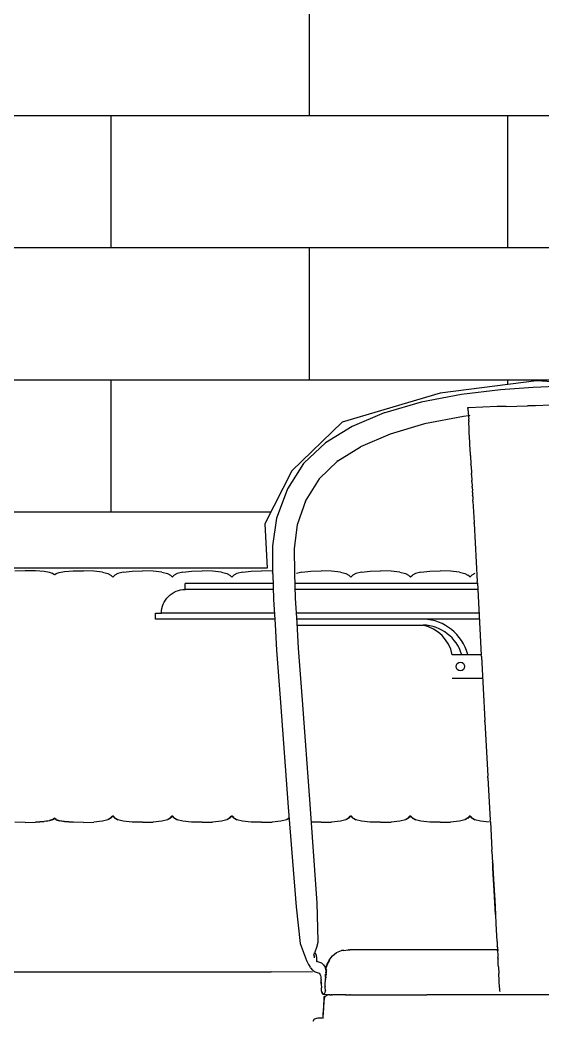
# Model space of a CAD drawing. Header units: millimetres. Extents: x 106699 to 122058, y 158555 to 162844.
# Drawn here: x 108563.8 to 108601.3, y 159706.3 to 159778.1 of the extents above; entities that cross this region are included whole.
import ezdxf

# ---------------------------------------------------------------- set-up
doc = ezdxf.new("R2010")
doc.units = ezdxf.units.MM
doc.layers.add('area', color=200, linetype='Continuous', plot=False)
doc.layers.add('S2000-002 Çizgi', color=7, linetype='Continuous')

# ---------------------------------------------------------------- blocks, each defined once
blk = doc.blocks.new('A$C058531cf')
at = {"layer": 'S2000-002 Çizgi'}
for p, q in [((97.255, 84.892), (94.361, 84.35)), ((100.058, 85.236), (97.255, 84.892)), ((102.394, 85.407), (100.058, 85.236)), ((104.031, 85.468), (102.394, 85.407)), ((94.361, 84.35), (91.751, 83.584)), ((100.46, 84.043), (101.982, 84.07)), ((102.56, 84.085), (101.982, 84.07)), ((103.639, 84.12), (102.56, 84.085)), ((91.713, 83.567), (89.421, 82.592)), ((91.751, 83.584), (91.713, 83.567)), ((97.762, 83.366), (97.392, 83.32)), ((97.697, 83.936), (97.696, 83.933)), ((97.696, 83.933), (97.696, 83.928)), ((97.696, 83.928), (97.697, 83.922)), ((97.704, 83.937), (97.697, 83.936)), ((97.697, 83.922), (97.698, 83.914)), ((97.698, 83.914), (97.699, 83.904)), ((97.699, 83.904), (97.701, 83.895)), ((97.703, 83.88), (97.701, 83.895)), ((97.703, 83.88), (97.704, 83.876)), ((97.718, 83.937), (97.704, 83.937)), ((97.704, 83.876), (97.71, 83.83)), ((97.71, 83.83), (97.717, 83.777)), ((97.717, 83.777), (97.726, 83.706)), ((97.738, 83.937), (97.718, 83.937)), ((97.726, 83.706), (97.737, 83.615)), ((97.737, 83.615), (97.747, 83.503)), ((97.759, 83.938), (97.738, 83.937)), ((97.747, 83.503), (97.757, 83.377)), ((97.757, 83.377), (97.762, 83.366)), ((99.818, 84.023), (97.759, 83.938)), ((97.762, 83.366), (97.768, 83.246)), ((97.789, 83.37), (97.774, 83.368)), ((97.85, 83.377), (97.807, 83.372)), ((100.152, 84.035), (99.818, 84.023)), ((100.46, 84.043), (100.152, 84.035)), ((94.605, 82.792), (92.138, 82.057)), ((97.392, 83.32), (94.605, 82.792)), ((97.768, 83.246), (97.778, 83.133)), ((97.779, 83.12), (97.778, 83.133)), ((97.779, 83.116), (97.779, 83.12)), ((97.786, 82.995), (97.779, 83.116)), ((97.786, 82.995), (97.787, 82.939)), ((97.795, 82.8), (97.787, 82.939)), ((97.799, 82.577), (97.795, 82.8)), ((89.421, 82.592), (87.511, 81.431)), ((92.138, 82.057), (90.026, 81.143)), ((97.806, 82.448), (97.799, 82.577)), ((97.818, 82.053), (97.806, 82.448)), ((97.825, 81.938), (97.818, 82.053)), ((97.852, 81.379), (97.825, 81.938)), ((87.511, 81.431), (85.977, 79.994)), ((97.858, 81.271), (97.852, 81.379)), ((97.893, 80.629), (97.858, 81.271)), ((88.382, 80.125), (90.026, 81.143)), ((97.899, 80.527), (97.893, 80.629)), ((97.899, 80.527), (97.934, 79.878)), ((85.937, 79.941), (84.771, 78.132)), ((85.937, 79.941), (85.977, 79.994)), ((88.382, 80.125), (87.046, 78.836)), ((88.382, 80.125), (88.307, 80.08)), ((97.939, 79.782), (97.934, 79.878)), ((97.939, 79.782), (97.97, 79.213)), ((97.975, 79.122), (97.97, 79.213)), ((97.975, 79.122), (97.997, 78.717)), ((87.046, 78.836), (86.101, 77.31)), ((98.002, 78.63), (97.997, 78.717)), ((98.002, 78.63), (98.018, 78.325)), ((98.023, 78.241), (98.018, 78.325)), ((84.771, 78.132), (84.029, 76.14)), ((98.023, 78.241), (98.037, 77.972)), ((98.042, 77.888), (98.037, 77.972)), ((98.042, 77.888), (98.055, 77.645)), ((98.06, 77.562), (98.055, 77.645)), ((86.101, 77.31), (85.481, 75.547)), ((86.101, 77.31), (86.047, 77.224)), ((98.06, 77.562), (98.072, 77.332)), ((98.077, 77.249), (98.072, 77.332)), ((98.077, 77.249), (98.16, 75.713)), ((83.989, 76.016), (83.717, 74.025)), ((84.029, 76.14), (83.989, 76.016)), ((85.481, 75.547), (85.268, 73.842)), ((98.165, 75.628), (98.16, 75.713)), ((98.165, 75.628), (98.39, 71.468)), ((83.717, 74.025), (83.716, 72.089)), ((85.268, 73.842), (85.254, 73.735)), ((85.268, 73.842), (85.271, 72.048)), ((83.718, 72.015), (83.716, 72.089)), ((83.718, 72.015), (83.783, 70.189)), ((85.271, 72.048), (85.338, 70.284)), ((83.742, 71.326), (77.449, 71.326)), ((98.398, 71.326), (85.298, 71.326)), ((98.396, 71.377), (98.39, 71.468)), ((98.396, 71.377), (98.677, 66.196)), ((83.758, 70.901), (77.449, 70.901)), ((98.421, 70.901), (85.314, 70.901)), ((83.783, 70.189), (83.887, 68.391)), ((85.338, 70.284), (85.44, 68.514)), ((83.84, 69.199), (75.748, 69.199)), ((98.514, 69.199), (85.401, 69.199)), ((83.865, 68.774), (75.322, 68.774)), ((83.887, 68.391), (84.001, 66.543)), ((98.537, 68.774), (85.425, 68.774)), ((85.44, 68.514), (85.553, 66.688)), ((85.451, 68.348), (94.518, 68.348)), ((84.001, 66.543), (84.271, 62.79)), ((85.553, 66.688), (85.821, 62.961)), ((98.675, 66.221), (96.595, 66.221)), ((98.682, 66.098), (98.677, 66.196)), ((98.682, 66.098), (98.932, 61.497)), ((98.768, 64.519), (96.595, 64.519)), ((84.271, 62.79), (84.84, 55.276)), ((85.821, 62.961), (86.387, 55.486)), ((98.938, 61.391), (98.932, 61.497)), ((98.938, 61.391), (99.149, 57.502)), ((99.155, 57.387), (99.149, 57.502)), ((99.155, 57.387), (99.32, 54.343)), ((86.387, 55.486), (86.878, 48.388)), ((84.84, 55.276), (85.414, 48.134)), ((99.327, 54.217), (99.32, 54.343)), ((99.327, 54.217), (99.436, 52.214)), ((99.444, 52.097), (99.436, 52.214)), ((99.444, 52.097), (99.485, 51.308)), ((99.493, 51.241), (99.485, 51.308)), ((99.505, 50.944), (99.493, 51.241)), ((99.493, 51.241), (99.513, 50.931)), ((99.533, 50.44), (99.505, 50.944)), ((99.513, 50.931), (99.582, 49.701)), ((99.575, 49.697), (99.533, 50.44)), ((99.705, 47.568), (99.575, 49.697)), ((99.582, 49.701), (99.646, 48.612)), ((85.414, 48.134), (85.697, 45.498)), ((86.878, 48.388), (86.947, 45.682)), ((99.646, 48.612), (99.705, 47.568)), ((99.709, 47.559), (99.705, 47.568)), ((99.745, 46.931), (99.709, 47.559)), ((99.748, 46.917), (99.745, 46.931)), ((99.77, 46.501), (99.748, 46.917)), ((99.773, 46.482), (99.77, 46.501)), ((99.792, 46.073), (99.773, 46.482)), ((99.794, 46.052), (99.792, 46.073)), ((99.81, 45.677), (99.794, 46.052)), ((85.697, 45.498), (85.903, 44.922)), ((86.948, 45.561), (86.855, 45.217)), ((86.947, 45.682), (86.948, 45.561)), ((99.812, 45.648), (99.81, 45.677)), ((99.812, 45.648), (99.823, 45.338)), ((99.823, 45.338), (99.825, 45.297)), ((99.825, 45.297), (99.825, 45.292)), ((99.828, 45.222), (99.825, 45.292)), ((85.903, 44.922), (85.93, 44.85)), ((85.93, 44.85), (86.06, 44.466)), ((86.679, 44.658), (86.662, 44.591)), ((86.679, 44.658), (86.732, 44.87)), ((86.679, 44.658), (86.712, 44.563)), ((86.679, 44.658), (86.702, 44.47)), ((86.855, 45.217), (86.732, 44.87)), ((86.732, 44.87), (86.807, 44.701)), ((86.807, 44.701), (86.835, 44.631)), ((86.835, 44.631), (86.857, 44.464)), ((87.773, 44.299), (87.999, 44.605)), ((87.999, 44.605), (88.283, 44.845)), ((88.283, 44.845), (88.646, 44.999)), ((88.813, 44.999), (88.646, 44.999)), ((88.813, 44.999), (89.109, 45.051)), ((89.109, 45.051), (89.114, 45.051)), ((89.114, 45.051), (89.12, 45.05)), ((89.12, 45.05), (89.122, 45.051)), ((89.12, 45.05), (89.126, 45.05)), ((89.122, 45.051), (89.126, 45.05)), ((89.126, 45.05), (89.132, 45.051)), ((89.129, 45.05), (89.126, 45.05)), ((89.135, 45.05), (89.129, 45.05)), ((89.132, 45.051), (89.135, 45.05)), ((89.135, 45.05), (89.142, 45.051)), ((89.142, 45.051), (89.146, 45.05)), ((89.146, 45.05), (89.151, 45.049)), ((89.151, 45.049), (89.153, 45.051)), ((89.156, 45.049), (89.151, 45.049)), ((89.153, 45.051), (89.159, 45.048)), ((89.159, 45.048), (89.156, 45.049)), ((89.165, 45.049), (89.159, 45.048)), ((89.165, 45.049), (89.167, 45.051)), ((89.172, 45.051), (89.165, 45.049)), ((89.165, 45.049), (89.169, 45.048)), ((89.167, 45.051), (89.173, 45.047)), ((89.169, 45.048), (89.173, 45.047)), ((89.173, 45.047), (89.172, 45.051)), ((89.173, 45.047), (89.179, 45.048)), ((89.179, 45.048), (89.181, 45.051)), ((89.179, 45.048), (89.182, 45.047)), ((89.181, 45.051), (89.187, 45.048)), ((89.187, 45.048), (89.182, 45.047)), ((89.187, 45.048), (89.191, 45.051)), ((89.187, 45.048), (89.195, 45.047)), ((89.191, 45.051), (89.197, 45.047)), ((89.195, 45.047), (89.197, 45.047)), ((89.195, 45.047), (89.199, 45.044)), ((89.197, 45.047), (89.201, 45.051)), ((89.197, 45.047), (89.199, 45.044)), ((89.199, 45.044), (89.209, 45.045)), ((89.201, 45.051), (89.207, 45.05)), ((89.207, 45.05), (89.215, 45.051)), ((89.207, 45.05), (89.209, 45.045)), ((89.209, 45.045), (89.215, 45.046)), ((89.209, 45.045), (89.212, 45.046)), ((89.212, 45.046), (89.215, 45.051)), ((89.212, 45.046), (89.215, 45.046)), ((89.215, 45.051), (89.218, 45.046)), ((89.215, 45.046), (89.221, 45.047)), ((89.215, 45.046), (89.218, 45.046)), ((89.218, 45.046), (89.221, 45.047)), ((89.221, 45.047), (89.226, 45.047)), ((89.226, 45.047), (89.229, 45.051)), ((89.226, 45.047), (89.233, 45.048)), ((89.226, 45.047), (89.23, 45.048)), ((89.229, 45.051), (89.233, 45.048)), ((89.233, 45.048), (89.253, 45.051)), ((99.836, 45.051), (89.253, 45.051)), ((99.828, 45.222), (99.836, 45.051)), ((99.836, 45.023), (99.836, 45.051)), ((99.837, 44.979), (99.836, 45.023)), ((99.837, 44.979), (99.854, 44.678)), ((99.845, 45.051), (99.915, 45.051)), ((99.854, 44.678), (99.868, 44.479)), ((86.06, 44.466), (86.139, 44.27)), ((86.139, 44.27), (86.275, 43.995)), ((86.275, 43.995), (86.404, 43.804)), ((86.856, 44.278), (86.851, 44.242)), ((86.851, 44.242), (86.852, 44.231)), ((86.865, 44.38), (86.855, 44.282)), ((86.855, 44.282), (86.856, 44.278)), ((86.856, 44.278), (86.86, 44.273)), ((86.857, 44.464), (86.865, 44.38)), ((86.86, 44.273), (86.861, 44.26)), ((86.86, 44.273), (86.901, 44.228)), ((86.861, 44.26), (86.883, 44.167)), ((86.861, 44.26), (86.871, 44.237)), ((86.901, 44.228), (86.925, 44.204)), ((86.925, 44.204), (86.947, 44.177)), ((86.925, 44.204), (87.066, 44.162)), ((87.066, 44.162), (87.216, 44.116)), ((87.216, 44.116), (87.348, 43.996)), ((87.348, 43.996), (87.372, 43.966)), ((87.372, 43.966), (87.471, 43.795)), ((87.564, 43.797), (87.622, 44.004)), ((87.564, 43.797), (87.625, 44.003)), ((87.569, 43.795), (87.631, 44.004)), ((87.572, 43.797), (87.637, 44.004)), ((87.572, 43.797), (87.64, 44.004)), ((87.572, 43.797), (87.631, 44.004)), ((87.572, 43.797), (87.625, 44.003)), ((87.572, 43.797), (87.628, 44.003)), ((87.622, 44.004), (87.773, 44.299)), ((87.622, 44.004), (87.777, 44.299)), ((87.625, 44.003), (87.777, 44.299)), ((87.625, 44.003), (87.783, 44.299)), ((87.625, 44.003), (87.78, 44.299)), ((87.628, 44.003), (87.786, 44.299)), ((87.628, 44.003), (87.783, 44.299)), ((87.631, 44.004), (87.795, 44.299)), ((87.631, 44.004), (87.786, 44.299)), ((87.631, 44.004), (87.791, 44.299)), ((87.631, 44.004), (87.798, 44.299)), ((87.631, 44.004), (87.801, 44.299)), ((87.637, 44.004), (87.801, 44.299)), ((87.637, 44.004), (87.815, 44.299)), ((87.637, 44.004), (87.809, 44.299)), ((87.637, 44.004), (87.805, 44.299)), ((87.64, 44.004), (87.815, 44.299)), ((99.87, 44.443), (99.868, 44.479)), ((99.87, 44.443), (99.875, 44.362)), ((99.882, 44.23), (99.875, 44.362)), ((99.883, 44.223), (99.882, 44.23)), ((99.882, 44.226), (99.882, 44.23)), ((99.882, 44.226), (99.883, 44.223)), ((99.882, 44.226), (99.883, 44.219)), ((99.883, 44.219), (99.883, 44.223)), ((99.89, 44.082), (99.883, 44.219)), ((99.89, 44.078), (99.89, 44.082)), ((99.891, 44.075), (99.89, 44.082)), ((99.891, 44.072), (99.89, 44.078)), ((99.891, 44.075), (99.89, 44.078)), ((99.891, 44.072), (99.891, 44.075)), ((99.894, 44.012), (99.891, 44.072)), ((99.894, 44.012), (99.894, 44.004)), ((99.895, 43.996), (99.894, 44.004)), ((99.905, 43.809), (99.895, 43.996)), ((86.438, 43.755), (86.404, 43.804)), ((86.438, 43.755), (86.585, 43.591)), ((86.617, 43.565), (86.585, 43.591)), ((86.617, 43.565), (86.766, 43.449)), ((86.766, 43.449), (86.914, 43.407)), ((86.914, 43.407), (87.044, 43.369)), ((87.044, 43.369), (87.111, 43.293)), ((87.111, 43.293), (87.133, 43.268)), ((87.111, 43.293), (87.151, 43.192)), ((87.151, 43.192), (87.161, 43.168)), ((87.151, 43.192), (87.168, 43.094)), ((87.471, 43.795), (87.486, 43.74)), ((87.486, 43.74), (87.533, 43.541)), ((87.494, 43.191), (87.498, 43.205)), ((87.494, 43.191), (87.495, 43.203)), ((87.498, 43.186), (87.494, 43.191)), ((87.494, 43.182), (87.498, 43.186)), ((87.497, 43.178), (87.494, 43.182)), ((87.494, 43.156), (87.497, 43.178)), ((87.494, 43.156), (87.495, 43.106)), ((87.495, 43.106), (87.496, 43.156)), ((87.502, 43.084), (87.495, 43.106)), ((87.496, 43.21), (87.497, 43.225)), ((87.496, 43.21), (87.499, 43.219)), ((87.498, 43.205), (87.496, 43.21)), ((87.496, 43.156), (87.497, 43.178)), ((87.496, 43.156), (87.498, 43.105)), ((87.499, 43.247), (87.497, 43.225)), ((87.499, 43.219), (87.497, 43.225)), ((87.502, 43.084), (87.498, 43.105)), ((87.499, 43.257), (87.501, 43.285)), ((87.501, 43.285), (87.503, 43.291)), ((87.503, 43.3), (87.502, 43.297)), ((87.502, 43.297), (87.503, 43.291)), ((87.503, 43.291), (87.503, 43.294)), ((87.504, 43.157), (87.508, 43.252)), ((87.504, 43.157), (87.508, 43.106)), ((87.518, 43.346), (87.508, 43.252)), ((87.517, 43.101), (87.508, 43.106)), ((87.517, 43.104), (87.517, 43.109)), ((87.517, 43.104), (87.52, 43.109)), ((87.517, 43.101), (87.517, 43.104)), ((87.529, 43.395), (87.518, 43.346)), ((87.526, 43.242), (87.524, 43.225)), ((87.526, 43.242), (87.527, 43.249)), ((87.528, 43.253), (87.527, 43.281)), ((87.527, 43.249), (87.528, 43.253)), ((87.527, 43.096), (87.53, 43.114)), ((87.528, 43.111), (87.527, 43.096)), ((87.538, 43.425), (87.529, 43.425)), ((87.538, 43.425), (87.529, 43.418)), ((87.535, 43.394), (87.529, 43.395)), ((87.532, 43.444), (87.53, 43.429)), ((87.53, 43.096), (87.53, 43.114)), ((87.53, 43.096), (87.535, 43.108)), ((87.535, 43.455), (87.532, 43.444)), ((87.54, 43.448), (87.532, 43.444)), ((87.532, 43.111), (87.555, 43.249)), ((87.535, 43.108), (87.532, 43.111)), ((87.533, 43.541), (87.535, 43.455)), ((87.542, 43.457), (87.535, 43.455)), ((87.535, 43.455), (87.54, 43.452)), ((87.537, 43.399), (87.535, 43.394)), ((87.535, 43.108), (87.535, 43.096)), ((87.537, 43.413), (87.538, 43.422)), ((87.537, 43.41), (87.537, 43.413)), ((87.537, 43.406), (87.537, 43.41)), ((87.537, 43.399), (87.537, 43.406)), ((87.539, 43.435), (87.538, 43.43)), ((87.538, 43.43), (87.541, 43.433)), ((87.538, 43.43), (87.542, 43.426)), ((87.538, 43.43), (87.538, 43.425)), ((87.538, 43.422), (87.542, 43.426)), ((87.538, 43.422), (87.538, 43.425)), ((87.542, 43.457), (87.539, 43.456)), ((87.539, 43.456), (87.54, 43.452)), ((87.539, 43.443), (87.54, 43.448)), ((87.539, 43.44), (87.539, 43.443)), ((87.545, 43.442), (87.539, 43.44)), ((87.541, 43.433), (87.539, 43.44)), ((87.539, 43.44), (87.539, 43.435)), ((87.541, 43.433), (87.539, 43.435)), ((87.542, 43.457), (87.54, 43.452)), ((87.54, 43.452), (87.54, 43.448)), ((87.54, 43.448), (87.546, 43.45)), ((87.54, 43.448), (87.545, 43.442)), ((87.541, 43.433), (87.542, 43.426)), ((87.547, 43.463), (87.542, 43.457)), ((87.543, 43.486), (87.547, 43.493)), ((87.546, 43.483), (87.543, 43.486)), ((87.547, 43.522), (87.544, 43.514)), ((87.549, 43.509), (87.544, 43.514)), ((87.544, 43.46), (87.549, 43.465)), ((87.544, 43.46), (87.547, 43.463)), ((87.547, 43.454), (87.544, 43.46)), ((87.545, 43.442), (87.546, 43.45)), ((87.545, 43.442), (87.553, 43.448)), ((87.546, 43.505), (87.549, 43.509)), ((87.546, 43.505), (87.549, 43.501)), ((87.546, 43.478), (87.546, 43.483)), ((87.549, 43.471), (87.546, 43.478)), ((87.546, 43.45), (87.547, 43.454)), ((87.546, 43.45), (87.553, 43.448)), ((87.549, 43.564), (87.547, 43.528)), ((87.551, 43.521), (87.547, 43.528)), ((87.547, 43.528), (87.547, 43.522)), ((87.547, 43.522), (87.548, 43.515)), ((87.547, 43.493), (87.552, 43.495)), ((87.547, 43.463), (87.55, 43.468)), ((87.549, 43.465), (87.547, 43.463)), ((87.555, 43.458), (87.547, 43.454)), ((87.551, 43.521), (87.548, 43.515)), ((87.549, 43.509), (87.548, 43.515)), ((87.549, 43.29), (87.548, 43.279)), ((87.548, 43.279), (87.55, 43.249)), ((87.55, 43.571), (87.549, 43.564)), ((87.549, 43.564), (87.551, 43.528)), ((87.55, 43.506), (87.549, 43.509)), ((87.549, 43.501), (87.553, 43.501)), ((87.552, 43.495), (87.549, 43.501)), ((87.554, 43.47), (87.549, 43.471)), ((87.55, 43.468), (87.549, 43.471)), ((87.549, 43.471), (87.549, 43.465)), ((87.549, 43.298), (87.551, 43.373)), ((87.549, 43.298), (87.549, 43.29)), ((87.553, 43.606), (87.55, 43.571)), ((87.557, 43.606), (87.55, 43.571)), ((87.55, 43.506), (87.553, 43.501)), ((87.553, 43.448), (87.55, 43.411)), ((87.55, 43.411), (87.551, 43.401)), ((87.55, 43.411), (87.555, 43.401)), ((87.551, 43.528), (87.551, 43.521)), ((87.551, 43.521), (87.555, 43.514)), ((87.555, 43.401), (87.551, 43.398)), ((87.557, 43.401), (87.551, 43.386)), ((87.551, 43.401), (87.551, 43.398)), ((87.551, 43.398), (87.551, 43.386)), ((87.551, 43.386), (87.551, 43.373)), ((87.552, 43.627), (87.56, 43.692)), ((87.552, 43.627), (87.554, 43.624)), ((87.553, 43.501), (87.552, 43.495)), ((87.552, 43.495), (87.554, 43.493)), ((87.552, 43.495), (87.558, 43.494)), ((87.554, 43.624), (87.553, 43.611)), ((87.553, 43.611), (87.556, 43.624)), ((87.553, 43.611), (87.553, 43.606)), ((87.553, 43.611), (87.557, 43.606)), ((87.553, 43.501), (87.558, 43.505)), ((87.555, 43.458), (87.553, 43.448)), ((87.554, 43.493), (87.555, 43.476)), ((87.555, 43.476), (87.554, 43.47)), ((87.555, 43.514), (87.556, 43.528)), ((87.558, 43.505), (87.555, 43.514)), ((87.558, 43.477), (87.555, 43.476)), ((87.555, 43.476), (87.556, 43.472)), ((87.557, 43.461), (87.555, 43.458)), ((87.555, 43.249), (87.557, 43.401)), ((87.556, 43.624), (87.559, 43.627)), ((87.556, 43.528), (87.557, 43.606)), ((87.571, 43.606), (87.556, 43.528)), ((87.558, 43.477), (87.556, 43.472)), ((87.556, 43.472), (87.557, 43.465)), ((87.558, 43.469), (87.557, 43.465)), ((87.557, 43.465), (87.557, 43.461)), ((87.562, 43.443), (87.557, 43.461)), ((87.557, 43.401), (87.561, 43.425)), ((87.558, 43.505), (87.565, 43.494)), ((87.558, 43.494), (87.558, 43.477)), ((87.564, 43.474), (87.558, 43.469)), ((87.559, 43.627), (87.56, 43.692)), ((87.56, 43.692), (87.572, 43.797)), ((87.56, 43.692), (87.564, 43.797)), ((87.56, 43.692), (87.569, 43.795)), ((87.56, 43.692), (87.567, 43.795)), ((87.562, 43.443), (87.561, 43.428)), ((87.561, 43.428), (87.561, 43.425)), ((87.567, 43.795), (87.572, 43.797)), ((99.905, 43.809), (99.906, 43.795)), ((99.906, 43.795), (99.907, 43.785)), ((99.907, 43.785), (99.93, 43.351)), ((99.931, 43.343), (99.93, 43.351)), ((99.987, 42.311), (99.931, 43.343)), ((87.168, 43.094), (87.176, 42.972)), ((87.176, 42.972), (87.186, 42.87)), ((87.179, 42.775), (87.186, 42.784)), ((87.179, 42.775), (87.181, 42.685)), ((87.19, 42.641), (87.181, 42.685)), ((87.186, 42.87), (87.182, 42.861)), ((87.182, 42.861), (87.186, 42.832)), ((87.185, 42.825), (87.186, 42.832)), ((87.185, 42.822), (87.185, 42.825)), ((87.186, 42.794), (87.185, 42.822)), ((87.186, 42.87), (87.192, 42.895)), ((87.186, 42.794), (87.186, 42.784)), ((87.189, 42.754), (87.186, 42.784)), ((87.189, 42.754), (87.191, 42.707)), ((87.191, 42.707), (87.19, 42.641)), ((87.194, 42.634), (87.19, 42.641)), ((87.203, 42.619), (87.194, 42.634)), ((87.194, 42.634), (87.196, 42.593)), ((87.196, 42.593), (87.202, 42.496)), ((87.202, 42.496), (87.207, 42.404)), ((87.207, 42.404), (87.212, 42.303)), ((87.218, 42.588), (87.221, 42.592)), ((87.224, 42.602), (87.219, 42.604)), ((87.221, 42.592), (87.224, 42.602)), ((87.221, 42.592), (87.232, 42.595)), ((87.224, 42.602), (87.227, 42.608)), ((87.234, 42.599), (87.224, 42.602)), ((87.227, 42.608), (87.225, 42.622)), ((87.227, 42.608), (87.233, 42.645)), ((87.227, 42.608), (87.234, 42.599)), ((87.232, 42.595), (87.234, 42.599)), ((87.234, 42.599), (87.236, 42.602)), ((87.472, 42.477), (87.473, 42.483)), ((87.474, 42.438), (87.472, 42.477)), ((87.473, 42.483), (87.475, 42.512)), ((87.473, 42.388), (87.475, 42.391)), ((87.474, 42.438), (87.475, 42.408)), ((87.475, 42.512), (87.477, 42.564)), ((87.475, 42.512), (87.48, 42.564)), ((87.475, 42.391), (87.475, 42.408)), ((87.476, 42.386), (87.475, 42.391)), ((87.485, 42.305), (87.476, 42.386)), ((87.477, 42.569), (87.478, 42.573)), ((87.48, 42.564), (87.477, 42.569)), ((87.477, 42.564), (87.477, 42.569)), ((87.478, 42.573), (87.481, 42.593)), ((87.478, 42.573), (87.478, 42.576)), ((87.481, 42.593), (87.484, 42.621)), ((87.484, 42.621), (87.49, 42.702)), ((87.49, 42.702), (87.494, 42.751)), ((87.492, 42.792), (87.494, 42.796)), ((87.493, 42.789), (87.494, 42.796)), ((87.494, 42.751), (87.493, 42.789)), ((87.494, 42.796), (87.498, 42.82)), ((87.496, 42.829), (87.499, 42.841)), ((87.498, 42.823), (87.496, 42.829)), ((87.498, 42.872), (87.502, 42.874)), ((87.501, 42.863), (87.498, 42.872)), ((87.498, 42.82), (87.498, 42.823)), ((87.5, 42.883), (87.499, 42.875)), ((87.503, 42.872), (87.499, 42.875)), ((87.499, 42.841), (87.5, 42.851)), ((87.5, 43.079), (87.502, 43.084)), ((87.501, 42.893), (87.5, 42.883)), ((87.5, 42.883), (87.504, 42.892)), ((87.502, 42.874), (87.5, 42.883)), ((87.5, 42.851), (87.501, 42.857)), ((87.501, 43.081), (87.502, 43.084)), ((87.501, 42.893), (87.504, 42.901)), ((87.501, 42.863), (87.503, 42.872)), ((87.501, 42.857), (87.501, 42.863)), ((87.502, 42.874), (87.503, 42.872)), ((87.504, 42.906), (87.503, 42.935)), ((87.504, 42.937), (87.506, 42.942)), ((87.504, 42.906), (87.508, 42.939)), ((87.504, 42.906), (87.504, 42.937)), ((87.504, 42.901), (87.504, 42.906)), ((87.504, 42.892), (87.504, 42.901)), ((87.506, 42.942), (87.508, 42.947)), ((87.508, 42.939), (87.506, 42.942)), ((87.508, 42.939), (87.507, 42.944)), ((87.508, 42.947), (87.515, 42.971)), ((87.51, 42.976), (87.516, 42.984)), ((87.515, 42.971), (87.516, 42.984)), ((87.518, 42.892), (87.515, 42.971)), ((87.516, 43.047), (87.517, 43.057)), ((87.516, 43.044), (87.516, 43.047)), ((87.523, 43.034), (87.516, 43.044)), ((87.526, 43.034), (87.516, 43.044)), ((87.516, 42.984), (87.519, 42.993)), ((87.518, 43.095), (87.517, 43.101)), ((87.517, 43.101), (87.518, 43.098)), ((87.517, 43.059), (87.518, 43.064)), ((87.517, 43.057), (87.518, 43.064)), ((87.517, 43.057), (87.517, 43.059)), ((87.518, 43.095), (87.518, 43.098)), ((87.518, 43.095), (87.518, 43.078)), ((87.518, 43.064), (87.518, 43.078)), ((87.519, 43.031), (87.523, 43.034)), ((87.522, 43.025), (87.519, 43.031)), ((87.522, 43.025), (87.519, 43.028)), ((87.522, 43.02), (87.519, 43.025)), ((87.519, 42.993), (87.521, 43.003)), ((87.52, 43.009), (87.523, 43.013)), ((87.521, 43.003), (87.52, 43.009)), ((87.522, 43.025), (87.527, 43.031)), ((87.522, 43.02), (87.522, 43.025)), ((87.525, 43.019), (87.522, 43.025)), ((87.525, 43.022), (87.522, 43.025)), ((87.525, 43.022), (87.522, 43.02)), ((87.523, 43.013), (87.522, 43.02)), ((87.527, 43.031), (87.523, 43.034)), ((87.523, 43.013), (87.525, 43.019)), ((87.525, 43.022), (87.527, 43.028)), ((87.525, 43.022), (87.525, 43.019)), ((87.526, 43.034), (87.528, 43.041)), ((87.527, 43.031), (87.526, 43.034)), ((87.527, 43.028), (87.526, 43.034)), ((87.527, 43.096), (87.528, 43.041)), ((87.527, 43.028), (87.527, 43.031)), ((87.53, 43.096), (87.528, 43.041)), ((87.528, 43.041), (87.533, 43.061)), ((87.533, 43.061), (87.534, 43.069)), ((87.534, 43.072), (87.535, 43.096)), ((87.534, 43.069), (87.534, 43.072)), ((87.223, 42.108), (87.212, 42.303)), ((87.234, 42.027), (87.223, 42.108)), ((87.234, 42.027), (87.242, 42.002)), ((87.256, 41.957), (87.242, 42.002)), ((87.256, 41.957), (87.264, 41.932)), ((87.293, 41.878), (87.264, 41.932)), ((87.287, 41.984), (87.284, 42.009)), ((87.292, 41.969), (87.287, 41.984)), ((87.327, 41.845), (87.293, 41.878)), ((87.307, 41.919), (87.303, 41.932)), ((87.313, 41.906), (87.307, 41.919)), ((87.322, 41.887), (87.316, 41.899)), ((87.366, 41.831), (87.327, 41.845)), ((87.406, 41.84), (87.366, 41.831)), ((87.379, 41.858), (87.368, 41.855)), ((87.407, 41.882), (87.379, 41.858)), ((87.43, 41.857), (87.406, 41.84)), ((87.417, 41.621), (87.42, 41.673)), ((87.42, 41.673), (87.444, 41.712)), ((87.42, 41.621), (87.42, 41.673)), ((87.42, 41.621), (87.425, 41.673)), ((87.425, 41.673), (87.444, 41.712)), ((87.425, 41.673), (87.426, 41.569)), ((87.428, 41.864), (87.43, 41.87)), ((87.428, 41.861), (87.428, 41.864)), ((87.43, 41.857), (87.428, 41.861)), ((87.43, 41.87), (87.433, 41.888)), ((87.457, 41.823), (87.43, 41.857)), ((87.433, 41.888), (87.436, 41.898)), ((87.436, 41.898), (87.439, 41.911)), ((87.439, 41.911), (87.44, 41.913)), ((87.44, 41.913), (87.441, 41.917)), ((87.441, 41.917), (87.457, 41.947)), ((87.444, 41.712), (87.509, 41.725)), ((87.457, 41.947), (87.472, 41.979)), ((87.553, 41.811), (87.457, 41.823)), ((87.472, 41.979), (87.475, 41.983)), ((87.475, 41.983), (87.483, 42.019)), ((87.487, 42.069), (87.482, 42.05)), ((87.483, 42.019), (87.501, 42.083)), ((87.483, 42.021), (87.501, 42.083)), ((87.493, 42.238), (87.485, 42.305)), ((87.494, 42.129), (87.487, 42.069)), ((87.491, 42.231), (87.492, 42.235)), ((87.494, 42.184), (87.491, 42.231)), ((87.495, 42.187), (87.491, 42.231)), ((87.492, 42.235), (87.493, 42.238)), ((87.497, 42.144), (87.494, 42.129)), ((87.501, 42.083), (87.494, 42.129)), ((87.497, 42.161), (87.495, 42.187)), ((87.497, 42.144), (87.497, 42.161)), ((87.573, 41.746), (87.509, 41.725)), ((87.553, 41.811), (87.578, 41.811)), ((87.595, 41.81), (87.573, 41.746)), ((87.595, 41.81), (87.578, 41.811)), ((87.595, 41.81), (87.595, 41.815)), ((87.602, 41.811), (87.595, 41.81)), ((87.602, 41.811), (87.617, 41.811)), ((87.621, 41.811), (87.617, 41.811)), ((87.635, 41.811), (87.621, 41.811)), ((87.635, 41.811), (87.639, 41.811)), ((87.645, 41.811), (87.639, 41.811)), ((87.651, 41.811), (87.645, 41.811)), ((87.656, 41.811), (87.651, 41.811)), ((87.66, 41.811), (87.656, 41.811)), ((87.667, 41.811), (87.66, 41.811)), ((87.674, 41.811), (87.667, 41.811)), ((87.681, 41.811), (87.674, 41.811)), ((87.685, 41.811), (87.681, 41.811)), ((87.698, 41.81), (87.685, 41.811)), ((87.707, 41.811), (87.698, 41.81)), ((87.71, 41.811), (87.707, 41.811)), ((87.748, 41.811), (87.71, 41.811)), ((87.784, 41.811), (87.748, 41.811)), ((87.784, 41.811), (87.814, 41.811)), ((87.823, 41.811), (87.814, 41.811)), ((87.852, 41.81), (87.823, 41.811)), ((87.852, 41.81), (87.904, 41.811)), ((87.922, 41.811), (87.904, 41.811)), ((87.936, 41.811), (87.922, 41.811)), ((87.958, 41.811), (87.936, 41.811)), ((87.958, 41.811), (88.012, 41.811)), ((88.081, 41.811), (88.012, 41.811)), ((88.107, 41.81), (88.081, 41.811)), ((88.12, 41.811), (88.107, 41.81)), ((88.189, 41.811), (88.12, 41.811)), ((88.223, 41.811), (88.189, 41.811)), ((88.464, 41.81), (88.223, 41.811)), ((88.541, 41.811), (88.464, 41.81)), ((88.612, 41.811), (88.541, 41.811)), ((88.741, 41.811), (88.612, 41.811)), ((88.784, 41.811), (88.741, 41.811)), ((88.809, 41.811), (88.784, 41.811)), ((88.911, 41.811), (88.809, 41.811)), ((88.911, 41.811), (88.951, 41.811)), ((88.991, 41.811), (88.951, 41.811)), ((88.991, 41.811), (89.246, 41.811)), ((89.284, 41.811), (89.246, 41.811)), ((89.292, 41.811), (89.284, 41.811)), ((89.306, 41.811), (89.292, 41.811)), ((89.306, 41.811), (90.504, 41.811)), ((90.504, 41.811), (90.598, 41.811)), ((90.598, 41.811), (94.775, 41.811)), ((94.778, 41.811), (94.775, 41.811)), ((94.783, 41.811), (94.778, 41.811)), ((96.228, 41.811), (94.783, 41.811)), ((107.222, 41.811), (96.244, 41.811)), ((99.987, 42.311), (99.993, 42.22)), ((99.993, 42.22), (99.993, 42.217)), ((99.997, 42.161), (99.993, 42.217)), ((100.003, 42.072), (99.997, 42.161)), ((100.003, 42.072), (100.004, 42.057)), ((87.392, 41.292), (87.311, 40.191)), ((87.38, 40.916), (87.383, 40.969)), ((87.383, 40.969), (87.384, 40.989)), ((87.384, 40.989), (87.385, 41.002)), ((87.385, 41.002), (87.386, 41.018)), ((87.386, 41.054), (87.387, 41.075)), ((87.386, 41.018), (87.386, 41.054)), ((87.387, 41.075), (87.388, 41.109)), ((87.388, 41.14), (87.39, 41.144)), ((87.392, 41.135), (87.388, 41.14)), ((87.388, 41.109), (87.392, 41.135)), ((87.389, 41.15), (87.391, 41.167)), ((87.39, 41.144), (87.389, 41.15)), ((87.391, 41.139), (87.39, 41.144)), ((87.391, 41.167), (87.4, 41.322)), ((87.392, 41.292), (87.4, 41.322)), ((87.4, 41.322), (87.404, 41.364)), ((87.404, 41.373), (87.406, 41.394)), ((87.404, 41.364), (87.404, 41.373)), ((87.406, 41.429), (87.409, 41.433)), ((87.406, 41.429), (87.406, 41.421)), ((87.406, 41.418), (87.406, 41.421)), ((87.406, 41.415), (87.406, 41.418)), ((87.406, 41.394), (87.406, 41.415)), ((87.417, 41.621), (87.407, 41.438)), ((87.407, 41.438), (87.418, 41.569)), ((87.409, 41.433), (87.407, 41.438)), ((87.418, 41.569), (87.417, 41.621)), ((87.418, 41.569), (87.42, 41.621)), ((87.334, 40.217), (87.336, 40.284)), ((87.336, 40.284), (87.34, 40.328)), ((87.337, 40.128), (87.345, 40.259)), ((87.34, 40.328), (87.342, 40.385)), ((87.342, 40.385), (87.348, 40.46)), ((87.345, 40.259), (87.356, 40.463)), ((87.348, 40.46), (87.349, 40.504)), ((87.349, 40.504), (87.357, 40.607)), ((87.356, 40.463), (87.359, 40.519)), ((87.357, 40.607), (87.358, 40.634)), ((87.358, 40.639), (87.369, 40.706)), ((87.358, 40.634), (87.358, 40.639)), ((87.359, 40.519), (87.359, 40.533)), ((87.367, 40.791), (87.368, 40.797)), ((87.368, 40.77), (87.367, 40.791)), ((87.367, 40.755), (87.37, 40.765)), ((87.37, 40.75), (87.367, 40.755)), ((87.368, 40.797), (87.371, 40.818)), ((87.368, 40.797), (87.369, 40.817)), ((87.37, 40.765), (87.368, 40.77)), ((87.369, 40.817), (87.37, 40.838)), ((87.37, 40.75), (87.369, 40.706)), ((87.37, 40.838), (87.379, 40.888)), ((87.371, 40.818), (87.37, 40.838)), ((87.379, 40.888), (87.38, 40.916)), ((86.626, 39.914), (86.721, 40.098)), ((86.721, 40.098), (86.983, 40.148)), ((86.983, 40.148), (87.243, 40.153)), ((87.243, 40.153), (87.311, 40.191)), ((87.31, 40.183), (87.311, 40.191)), ((87.311, 40.191), (87.332, 40.203)), ((87.332, 40.203), (87.334, 40.217)), ((87.333, 40.197), (87.332, 40.203)), ((87.338, 40.117), (87.337, 40.128))]:
    blk.add_line(p, q, dxfattribs=at)
at = {"layer": 'S2000-002 Çizgi', "color": 8, "true_color": 0x7a7a7a}
for p, q in [((65.971, 72.246), (65.234, 72.22)), ((66.709, 72.236), (65.971, 72.246)), ((67.329, 72.194), (66.709, 72.236)), ((67.717, 72.124), (67.329, 72.194)), ((67.929, 72.048), (67.717, 72.124)), ((68.025, 71.985), (67.929, 72.048)), ((68.063, 71.957), (68.025, 71.985)), ((68.063, 71.957), (68.1, 71.985)), ((68.1, 71.985), (68.196, 72.048)), ((68.196, 72.048), (68.409, 72.124)), ((68.409, 72.124), (68.796, 72.194)), ((68.796, 72.194), (69.417, 72.236)), ((69.417, 72.236), (70.154, 72.246)), ((70.892, 72.22), (70.154, 72.246)), ((71.513, 72.155), (70.892, 72.22)), ((71.513, 72.155), (71.902, 72.046)), ((71.902, 72.046), (72.117, 71.927)), ((72.215, 71.829), (72.117, 71.927)), ((72.296, 71.829), (72.396, 71.927)), ((72.613, 72.046), (72.396, 71.927)), ((73.008, 72.155), (72.613, 72.046)), ((73.008, 72.155), (73.64, 72.22)), ((73.64, 72.22), (74.39, 72.242)), ((75.139, 72.22), (74.39, 72.242)), ((75.771, 72.155), (75.139, 72.22)), ((75.771, 72.155), (76.166, 72.046)), ((76.166, 72.046), (76.383, 71.927)), ((76.483, 71.829), (76.383, 71.927)), ((76.564, 71.829), (76.663, 71.927)), ((76.881, 72.046), (76.663, 71.927)), ((77.276, 72.155), (76.881, 72.046)), ((77.276, 72.155), (77.907, 72.22)), ((77.907, 72.22), (78.657, 72.242)), ((79.407, 72.22), (78.657, 72.242)), ((80.038, 72.155), (79.407, 72.22)), ((80.038, 72.155), (80.433, 72.046)), ((80.433, 72.046), (80.651, 71.927)), ((80.75, 71.829), (80.651, 71.927)), ((80.831, 71.829), (80.931, 71.927)), ((81.148, 72.046), (80.931, 71.927)), ((81.543, 72.155), (81.148, 72.046)), ((81.543, 72.155), (82.175, 72.22)), ((82.175, 72.22), (82.924, 72.242)), ((83.674, 72.22), (82.924, 72.242)), ((85.811, 72.155), (85.416, 72.046)), ((85.811, 72.155), (86.442, 72.22)), ((86.442, 72.22), (87.192, 72.242)), ((87.942, 72.22), (87.192, 72.242)), ((88.573, 72.155), (87.942, 72.22)), ((88.573, 72.155), (88.968, 72.046)), ((88.968, 72.046), (89.186, 71.927)), ((89.285, 71.829), (89.186, 71.927)), ((89.366, 71.829), (89.465, 71.927)), ((89.683, 72.046), (89.465, 71.927)), ((90.078, 72.155), (89.683, 72.046)), ((90.078, 72.155), (90.71, 72.22)), ((90.71, 72.22), (91.459, 72.242)), ((92.209, 72.22), (91.459, 72.242)), ((92.84, 72.155), (92.209, 72.22)), ((92.84, 72.155), (93.236, 72.046)), ((93.236, 72.046), (93.453, 71.927)), ((93.553, 71.829), (93.453, 71.927)), ((93.633, 71.829), (93.733, 71.927)), ((93.951, 72.046), (93.733, 71.927)), ((94.346, 72.155), (93.951, 72.046)), ((94.346, 72.155), (94.977, 72.22)), ((94.977, 72.22), (95.727, 72.242)), ((96.476, 72.22), (95.727, 72.242)), ((97.108, 72.155), (96.476, 72.22)), ((97.108, 72.155), (97.503, 72.046)), ((97.503, 72.046), (97.721, 71.927)), ((97.82, 71.829), (97.721, 71.927)), ((97.901, 71.829), (98, 71.927)), ((98.218, 72.046), (98, 71.927)), ((72.256, 71.786), (72.215, 71.829)), ((72.256, 71.786), (72.296, 71.829)), ((76.523, 71.786), (76.483, 71.829)), ((76.523, 71.786), (76.564, 71.829)), ((80.791, 71.786), (80.75, 71.829)), ((80.791, 71.786), (80.831, 71.829)), ((89.326, 71.786), (89.285, 71.829)), ((89.326, 71.786), (89.366, 71.829)), ((93.593, 71.786), (93.553, 71.829)), ((93.593, 71.786), (93.633, 71.829)), ((97.86, 71.786), (97.82, 71.829)), ((97.86, 71.786), (97.901, 71.829)), ((72.117, 54.526), (72.215, 54.622)), ((72.215, 54.627), (72.256, 54.666)), ((72.215, 54.622), (72.215, 54.627)), ((72.256, 54.624), (72.215, 54.583)), ((72.256, 54.672), (72.256, 54.666)), ((72.256, 54.666), (72.289, 54.636)), ((72.296, 54.583), (72.256, 54.624)), ((72.289, 54.636), (72.296, 54.622)), ((72.396, 54.522), (72.296, 54.622)), ((76.383, 54.522), (76.483, 54.622)), ((76.49, 54.636), (76.483, 54.627)), ((76.483, 54.622), (76.483, 54.627)), ((76.523, 54.624), (76.483, 54.583)), ((76.49, 54.636), (76.523, 54.666)), ((76.523, 54.666), (76.523, 54.672)), ((76.523, 54.666), (76.556, 54.636)), ((76.564, 54.583), (76.523, 54.624)), ((76.556, 54.636), (76.564, 54.622)), ((76.663, 54.522), (76.564, 54.622)), ((80.651, 54.522), (80.75, 54.622)), ((80.75, 54.622), (80.758, 54.636)), ((80.791, 54.624), (80.75, 54.583)), ((80.758, 54.636), (80.791, 54.666)), ((80.791, 54.672), (80.791, 54.666)), ((80.791, 54.666), (80.823, 54.636)), ((80.831, 54.583), (80.791, 54.624)), ((80.823, 54.636), (80.831, 54.622)), ((80.847, 54.611), (80.831, 54.622)), ((80.931, 54.526), (80.847, 54.611)), ((89.186, 54.522), (89.285, 54.622)), ((89.186, 54.526), (89.285, 54.622)), ((89.285, 54.627), (89.326, 54.666)), ((89.285, 54.622), (89.285, 54.627)), ((89.326, 54.624), (89.285, 54.583)), ((89.326, 54.672), (89.326, 54.666)), ((89.326, 54.666), (89.358, 54.636)), ((89.366, 54.583), (89.326, 54.624)), ((89.358, 54.636), (89.366, 54.622)), ((89.465, 54.522), (89.366, 54.622)), ((93.453, 54.522), (93.553, 54.622)), ((93.56, 54.636), (93.553, 54.627)), ((93.553, 54.622), (93.553, 54.627)), ((93.593, 54.624), (93.553, 54.583)), ((93.56, 54.636), (93.593, 54.666)), ((93.593, 54.666), (93.593, 54.672)), ((93.593, 54.666), (93.626, 54.636)), ((93.633, 54.583), (93.593, 54.624)), ((93.626, 54.636), (93.633, 54.622)), ((93.733, 54.522), (93.633, 54.622)), ((97.721, 54.522), (97.82, 54.622)), ((97.82, 54.622), (97.828, 54.636)), ((97.86, 54.624), (97.82, 54.583)), ((97.828, 54.636), (97.86, 54.666)), ((97.86, 54.666), (97.86, 54.672)), ((97.86, 54.666), (97.893, 54.636)), ((97.901, 54.583), (97.86, 54.624)), ((97.893, 54.636), (97.901, 54.622)), ((97.916, 54.611), (97.901, 54.622)), ((98, 54.526), (97.916, 54.611)), ((65.971, 54.189), (65.234, 54.213)), ((65.971, 54.189), (66.709, 54.198)), ((66.709, 54.208), (67.329, 54.25)), ((67.329, 54.238), (66.709, 54.198)), ((67.717, 54.303), (67.329, 54.238)), ((67.479, 54.278), (67.329, 54.25)), ((67.479, 54.278), (67.717, 54.321)), ((67.929, 54.399), (67.717, 54.321)), ((67.929, 54.376), (67.717, 54.303)), ((67.929, 54.399), (68.025, 54.465)), ((67.929, 54.376), (68.025, 54.435)), ((68.063, 54.493), (68.025, 54.465)), ((68.063, 54.461), (68.025, 54.435)), ((68.098, 54.467), (68.063, 54.493)), ((68.1, 54.435), (68.063, 54.461)), ((68.098, 54.467), (68.1, 54.463)), ((68.107, 54.461), (68.1, 54.465)), ((68.107, 54.461), (68.1, 54.463)), ((68.196, 54.376), (68.1, 54.435)), ((68.196, 54.399), (68.107, 54.461)), ((68.196, 54.399), (68.409, 54.321)), ((68.196, 54.376), (68.409, 54.303)), ((68.409, 54.321), (68.796, 54.25)), ((68.796, 54.238), (68.409, 54.303)), ((68.796, 54.25), (69.417, 54.208)), ((69.417, 54.198), (68.796, 54.238)), ((70.154, 54.189), (69.417, 54.198)), ((70.154, 54.189), (70.892, 54.213)), ((70.892, 54.223), (71.513, 54.29)), ((71.513, 54.274), (70.892, 54.213)), ((71.513, 54.29), (71.902, 54.401)), ((71.902, 54.377), (71.513, 54.274)), ((72.117, 54.522), (71.902, 54.401)), ((72.117, 54.49), (71.902, 54.377)), ((72.117, 54.49), (72.215, 54.583)), ((72.117, 54.522), (72.117, 54.526)), ((72.396, 54.49), (72.296, 54.583)), ((72.396, 54.522), (72.613, 54.401)), ((72.396, 54.49), (72.613, 54.377)), ((72.613, 54.401), (73.008, 54.29)), ((73.008, 54.274), (72.613, 54.377)), ((73.008, 54.29), (73.64, 54.223)), ((73.64, 54.213), (73.008, 54.274)), ((74.39, 54.192), (73.64, 54.213)), ((74.39, 54.192), (75.139, 54.213)), ((75.139, 54.223), (75.771, 54.29)), ((75.771, 54.274), (75.139, 54.213)), ((75.771, 54.29), (76.166, 54.401)), ((76.166, 54.377), (75.771, 54.274)), ((76.383, 54.522), (76.166, 54.401)), ((76.383, 54.49), (76.166, 54.377)), ((76.383, 54.49), (76.483, 54.583)), ((76.663, 54.49), (76.564, 54.583)), ((76.663, 54.522), (76.881, 54.401)), ((76.663, 54.49), (76.881, 54.377)), ((76.881, 54.401), (77.276, 54.29)), ((77.276, 54.274), (76.881, 54.377)), ((77.276, 54.29), (77.907, 54.223)), ((77.907, 54.213), (77.276, 54.274)), ((78.657, 54.192), (77.907, 54.213)), ((78.657, 54.192), (79.407, 54.213)), ((79.407, 54.223), (80.038, 54.29)), ((80.038, 54.274), (79.407, 54.213)), ((80.038, 54.29), (80.433, 54.401)), ((80.433, 54.377), (80.038, 54.274)), ((80.651, 54.522), (80.433, 54.401)), ((80.651, 54.49), (80.433, 54.377)), ((80.651, 54.49), (80.75, 54.583)), ((80.931, 54.49), (80.831, 54.583)), ((80.931, 54.522), (80.931, 54.526)), ((80.931, 54.522), (81.148, 54.401)), ((80.931, 54.49), (81.148, 54.377)), ((81.148, 54.401), (81.543, 54.29)), ((81.543, 54.274), (81.148, 54.377)), ((81.543, 54.29), (82.175, 54.223)), ((82.175, 54.213), (81.543, 54.274)), ((82.924, 54.192), (82.175, 54.213)), ((82.924, 54.192), (83.674, 54.213)), ((83.674, 54.223), (84.306, 54.29)), ((84.306, 54.274), (83.674, 54.213)), ((84.306, 54.29), (84.701, 54.401)), ((84.701, 54.377), (84.306, 54.274)), ((84.918, 54.522), (84.701, 54.401)), ((84.918, 54.49), (84.701, 54.377)), ((87.192, 54.192), (86.442, 54.213)), ((87.192, 54.192), (87.942, 54.213)), ((87.942, 54.223), (88.573, 54.29)), ((88.573, 54.274), (87.942, 54.213)), ((88.573, 54.29), (88.968, 54.401)), ((88.968, 54.377), (88.573, 54.274)), ((89.186, 54.522), (88.968, 54.401)), ((89.186, 54.49), (88.968, 54.377)), ((89.186, 54.49), (89.285, 54.583)), ((89.465, 54.49), (89.366, 54.583)), ((89.465, 54.522), (89.683, 54.401)), ((89.465, 54.49), (89.683, 54.377)), ((89.683, 54.401), (90.078, 54.29)), ((90.078, 54.274), (89.683, 54.377)), ((90.078, 54.29), (90.71, 54.223)), ((90.71, 54.213), (90.078, 54.274)), ((91.459, 54.192), (90.71, 54.213)), ((91.459, 54.192), (92.209, 54.213)), ((92.209, 54.223), (92.84, 54.29)), ((92.84, 54.274), (92.209, 54.213)), ((92.84, 54.29), (93.236, 54.401)), ((93.236, 54.377), (92.84, 54.274)), ((93.453, 54.522), (93.236, 54.401)), ((93.453, 54.49), (93.236, 54.377)), ((93.453, 54.49), (93.553, 54.583)), ((93.733, 54.49), (93.633, 54.583)), ((93.733, 54.522), (93.951, 54.401)), ((93.733, 54.49), (93.951, 54.377)), ((93.951, 54.401), (94.346, 54.29)), ((94.346, 54.274), (93.951, 54.377)), ((94.346, 54.29), (94.977, 54.223)), ((94.977, 54.213), (94.346, 54.274)), ((95.727, 54.192), (94.977, 54.213)), ((95.727, 54.192), (96.476, 54.213)), ((96.476, 54.223), (97.108, 54.29)), ((97.108, 54.274), (96.476, 54.213)), ((97.108, 54.29), (97.503, 54.401)), ((97.503, 54.377), (97.108, 54.274)), ((97.721, 54.522), (97.503, 54.401)), ((97.721, 54.49), (97.503, 54.377)), ((97.721, 54.49), (97.82, 54.583)), ((98, 54.49), (97.901, 54.583)), ((98, 54.522), (98, 54.526)), ((98, 54.522), (98.218, 54.401)), ((98, 54.49), (98.218, 54.377)), ((98.218, 54.401), (98.613, 54.29)), ((98.613, 54.274), (98.218, 54.377)), ((98.613, 54.29), (99.244, 54.223)), ((99.244, 54.213), (98.613, 54.274)), ((52.507, 43.45), (83.619, 43.45)), ((86.585, 43.44), (83.619, 43.45))]:
    blk.add_line(p, q, dxfattribs=at)
at = {"layer": 'S2000-002 Çizgi', "elevation": 0}
blk.add_lwpolyline([(75.322, 68.774), (75.322, 69.199), (75.748, 69.199, -0.414214), (77.449, 70.901), (77.449, 71.326)], format="xyb", dxfattribs=at)
at = {"layer": 'S2000-002 Çizgi'}
blk.add_circle((97.175, 65.37), 0.307, dxfattribs=at)
for centre, radius, start, end in [((94.409, 65.356), 2.994, 16.79472, 87.9151), ((93.905, 65.673), 2.745, 11.52388, 77.08642), ((94.411, 65.372), 3.403, 14.85039, 87.63288)]:
    blk.add_arc(centre, radius, start, end, dxfattribs=at)

msp = doc.modelspace()

# ---------------------------------------------------------------- hatches: boundary and pattern name
at = {"layer": 'S2000-002 Çizgi', "true_color": 0x7a7a7a}
h = msp.add_hatch(dxfattribs=at)
h.set_pattern_fill('AR-BRSTD', color=8, scale=0.14)
h.set_pattern_definition([(0, (-7412.203, -79.098), (0, 9.483852), []), (90, (-7412.203, -79.098), (-14.224, 9.483852), [9.483852, -9.483852])])
h.paths.add_polyline_path([(108337.593, 159676.318), (108337.593, 159916.375), (108638.193, 159916.375), (108638.193, 159676.318), (108633.145, 159676.318), (108633.554, 159690.923), (108634.216, 159692.678), (108634.52, 159696.383), (108634.52, 159703.194), (108634.051, 159705.095), (108633.517, 159705.925), (108633.264, 159706.82), (108633.264, 159720.411), (108633.425, 159720.411), (108633.488, 159720.959), (108633.691, 159721.35), (108633.884, 159721.936), (108634.037, 159722.632), (108634.113, 159723.555), (108634.164, 159724.79), (108634.164, 159726.479), (108634.164, 159728.742), (108634.244, 159732.084), (108634.244, 159734.155), (108633.978, 159735.463), (108633.467, 159736.297), (108633.467, 159736.686), (108633.321, 159736.852), (108633.108, 159736.828), (108633.048, 159736.821), (108633.024, 159737.028), (108632.872, 159737.367), (108632.361, 159737.844), (108631.715, 159738.142), (108631.01, 159738.318), (108630.283, 159738.409), (108629.733, 159738.187), (108629.627, 159738.35), (108629.112, 159738.523), (108628.418, 159738.597), (108627.17, 159738.574), (108626.437, 159738.487), (108626.041, 159738.335), (108625.916, 159738.177), (108625.687, 159738.357), (108624.987, 159738.573), (108624.52, 159738.622), (108624.617, 159739.966), (108624.26, 159742.635), (108622.883, 159745.722), (108620.865, 159748), (108616.806, 159750.083), (108610.825, 159751.54), (108600.808, 159752.192), (108593.909, 159751.298), (108586.883, 159749.214), (108583.27, 159745.734), (108581.342, 159741.928), (108581.493, 159738.745), (108550.525, 159738.745), (108550.664, 159741.184), (108549.408, 159745.141), (108546.653, 159748.113), (108542.4, 159750.155), (108536.473, 159751.569), (108527.636, 159752.281), (108519.511, 159751.121), (108511.79, 159748.59), (108508.443, 159744.766), (108507.397, 159740.646), (108507.493, 159738.792), (108500.799, 159738.445), (108499.26, 159737.39), (108498.208, 159735.68), (108497.641, 159731.935), (108497.882, 159722.465), (108498.716, 159720.008), (108498.715, 159706.26), (108498.033, 159704.898), (108497.197, 159700.796), (108497.615, 159694.316), (108498.836, 159690.997), (108498.999, 159689.886), (108498.872, 159683.9), (108498.872, 159676.318), (108475.076, 159676.318), (108474.981, 159690.628), (108475.693, 159692.382), (108476.013, 159694.036), (108476.194, 159697.759), (108476.409, 159704.959), (108475.24, 159707.028), (108475.076, 159720.151), (108475.926, 159722.681), (108475.926, 159725.291), (108475.926, 159732.901), (108475.776, 159735.579), (108475.248, 159736.761), (108473.631, 159738.273), (108470.91, 159738.772), (108466.264, 159738.772), (108466.197, 159740.614), (108465.984, 159741.668), (108465.701, 159743.199), (108464.82, 159745.189), (108463.39, 159747.177), (108461.335, 159748.587), (108457.283, 159750.484), (108451.089, 159751.682), (108443.642, 159752.12), (108435.628, 159751.679), (108428.08, 159749.211), (108424.508, 159745.52), (108422.857, 159741.476), (108423.062, 159738.76), (108392.23, 159738.878), (108392.239, 159741.054), (108391.082, 159744.788), (108389.477, 159747.169), (108385.698, 159749.676), (108378.461, 159751.629), (108370.521, 159752.15), (108362.427, 159751.535), (108355.438, 159749.383), (108352.162, 159747.361), (108350.159, 159744.745), (108349.136, 159741.159), (108349.136, 159738.778), (108343.597, 159738.647), (108341.892, 159738.052), (108340.695, 159737.321), (108339.914, 159735.378), (108339.72, 159734.408), (108339.72, 159729.232), (108339.689, 159721.977), (108340.254, 159720.38), (108340.781, 159718.891), (108340.721, 159711.654), (108340.491, 159706.013), (108339.808, 159704.138), (108339.584, 159702.577), (108339.453, 159697.272), (108339.664, 159692.868), (108340.609, 159690.794), (108340.609, 159687.078), (108340.552, 159676.911), (108340.552, 159676.318)])
h.paths.add_polyline_path([(108362.593, 159845.802), (108417.593, 159845.802), (108417.593, 159780.802), (108362.593, 159780.802)], flags=16)
h.paths.add_polyline_path([(108460.393, 159845.802), (108515.393, 159845.802), (108515.393, 159780.802), (108460.393, 159780.802)], flags=16)
h.paths.add_polyline_path([(108558.193, 159845.802), (108613.193, 159845.802), (108613.193, 159780.802), (108558.193, 159780.802)], flags=16)

# ---------------------------------------------------------------- linework, layer by layer
at = {"layer": 'area', "elevation": 0}
msp.add_lwpolyline([(108610.825, 159751.54), (108600.808, 159752.192), (108593.909, 159751.298), (108586.883, 159749.214), (108583.27, 159745.734), (108581.342, 159741.928), (108581.493, 159738.745), (108550.525, 159738.745)], dxfattribs=at)

# ---------------------------------------------------------------- block references
at = {"layer": 'S2000-002 Çizgi'}
msp.add_blockref('A$C058531cf', (108498.175, 159666.318), dxfattribs=at)

doc.saveas('drawing.dxf')
